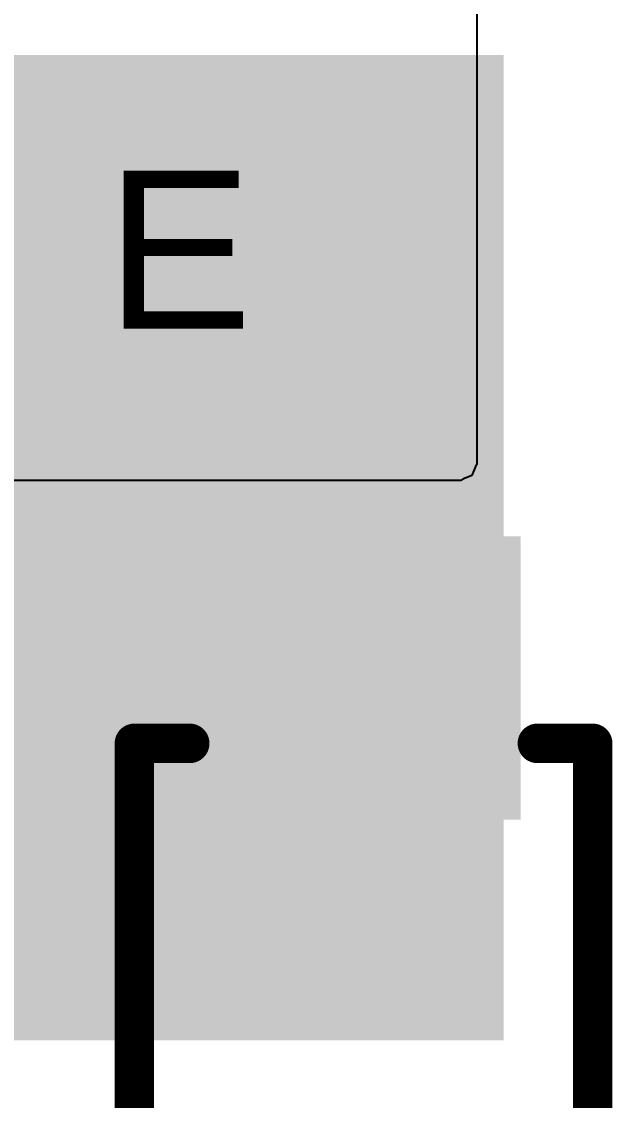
# Model space of a CAD drawing. Header units: inches. Extents: x 68 to 568, y 3 to 460.
# Drawn here: x 240.04 to 241.939, y 12.714 to 16.18 of the extents above; entities that cross this region are included whole.
import ezdxf

# ---------------------------------------------------------------- set-up
doc = ezdxf.new("R2010")
doc.units = ezdxf.units.IN
for name, color, linetype in [('Bottom Layer', 5, 'Continuous'), ('Bottom Solder', 6, 'Continuous'), ('Drill Drawing', 1, 'Continuous'), ('Layer 1', 16, 'Continuous'), ('Layer 2', 76, 'Continuous'), ('Top Layer', 1, 'Continuous'), ('Top Overlay', 2, 'Continuous'), ('Top Paste', 8, 'Continuous'), ('Top Solder', 216, 'Continuous'), ('Via Holes', 16, 'Continuous')]:
    doc.layers.add(name, color=color, linetype=linetype)
doc.styles.add('Arial', font='', dxfattribs={"height": 0.2})
doc.styles.get('Arial').set_extended_font_data('Arial')

# ---------------------------------------------------------------- blocks, each defined once
blk = doc.blocks.new('SOD_323_62')
at = {"layer": 'Top Layer'}
blk.add_hatch(color=1, dxfattribs=at).paths.add_polyline_path([(1.55, -0.45), (0.75, -0.45), (0.75, 0.45), (1.55, 0.45)])
at = {"layer": 'Top Paste'}
blk.add_hatch(color=8, dxfattribs=at).paths.add_polyline_path([(1.55, -0.45), (0.75, -0.45), (0.75, 0.45), (1.55, 0.45)])
at = {"layer": 'Top Solder'}
blk.add_hatch(color=216, dxfattribs=at).paths.add_polyline_path([(1.605, -0.505), (0.695, -0.505), (0.695, 0.505), (1.605, 0.505)])
at = {"layer": 'Top Overlay'}
for points in [[(-0.9144, 0.7366, 0.127, 0.127, 0), (0.9398, 0.7366, 0.127, 0.127, 0)], [(0.9398, 0.7366, 0.127, 0.127, 0), (0.9398, 0.5588, 0.127, 0.127, 0)], [(0.9398, -0.5588, 0.127, 0.127, 0), (0.9398, -0.7366, 0.127, 0.127, 0)], [(-0.9144, -0.7366, 0.127, 0.127, 0), (0.9398, -0.7366, 0.127, 0.127, 0)]]:
    blk.add_lwpolyline(points, format="xyseb", dxfattribs=at)
for points in [[(0.908, 0.7366, 0.0635, 0.0635, 1), (0.9715, 0.7366, 0.0635, 0.0635, 1)], [(0.908, 0.7366, 0.0635, 0.0635, 1), (0.9715, 0.7366, 0.0635, 0.0635, 1)], [(0.908, 0.5588, 0.0635, 0.0635, 1), (0.9715, 0.5588, 0.0635, 0.0635, 1)], [(0.908, -0.5588, 0.0635, 0.0635, 1), (0.9715, -0.5588, 0.0635, 0.0635, 1)], [(0.908, -0.7366, 0.0635, 0.0635, 1), (0.9715, -0.7366, 0.0635, 0.0635, 1)], [(0.908, -0.7366, 0.0635, 0.0635, 1), (0.9715, -0.7366, 0.0635, 0.0635, 1)]]:
    blk.add_lwpolyline(points, format="xyseb", close=True, dxfattribs=at)

msp = doc.modelspace()

# ---------------------------------------------------------------- hatches: boundary and pattern name
at = {"layer": 'Bottom Layer'}
h = msp.add_hatch(color=5, dxfattribs=at)
edge = h.paths.add_edge_path()
edge.add_arc((240.5294, 15.4981), 0.3, 0, 360)
at = {"layer": 'Bottom Solder'}
h = msp.add_hatch(color=6, dxfattribs=at)
edge = h.paths.add_edge_path()
edge.add_arc((240.5294, 15.4981), 0.4016, 0, 360)
at = {"layer": 'Layer 1'}
h = msp.add_hatch(color=16, dxfattribs=at)
edge = h.paths.add_edge_path()
edge.add_arc((240.5294, 15.4981), 0.3, 0, 360)
at = {"layer": 'Layer 2'}
h = msp.add_hatch(color=76, dxfattribs=at)
edge = h.paths.add_edge_path()
edge.add_arc((240.5294, 15.4981), 0.3, 0, 360)
at = {"layer": 'Top Layer'}
msp.add_hatch(color=1, dxfattribs=at).paths.add_polyline_path([(238.7324, 12.9073), (241.5891, 12.9073), (241.5891, 16.0723), (238.7324, 16.0723)])
h = msp.add_hatch(color=1, dxfattribs=at)
edge = h.paths.add_edge_path()
edge.add_arc((240.5294, 15.4981), 0.3, 0, 360)
at = {"layer": 'Top Solder'}
h = msp.add_hatch(color=216, dxfattribs=at)
edge = h.paths.add_edge_path()
edge.add_arc((240.5294, 15.4981), 0.4016, 0, 360)
at = {"layer": 'Via Holes'}
h = msp.add_hatch(color=7, dxfattribs=at)
edge = h.paths.add_edge_path()
edge.add_arc((240.5294, 15.4981), 0.15, 0, 360)

# ---------------------------------------------------------------- linework, layer by layer
at = {"layer": 'Bottom Layer'}
for p, q in [((241.5032, 17.9823), (241.5032, 14.7572)), ((241.499, 14.7509), (241.4871, 14.7223)), ((241.5032, 14.7572), (241.499, 14.7509)), ((241.5032, 14.7572), (241.5032, 14.7572)), ((241.4522, 14.7062), (236.4998, 14.7062)), ((241.4585, 14.7104), (241.4522, 14.7062)), ((241.4522, 14.7062), (241.4522, 14.7062)), ((241.4871, 14.7223), (241.4585, 14.7104))]:
    msp.add_line(p, q, dxfattribs=at)

# ---------------------------------------------------------------- block references
at = {"rotation": 90}
msp.add_blockref('SOD_323_62', (241.1391, 12.9216), dxfattribs=at)

# ---------------------------------------------------------------- texts
at = {"layer": 'Drill Drawing', "style": 'Arial'}
msp.add_text('E', height=0.508, dxfattribs=at).set_placement((240.3093, 15.1934))

doc.saveas('drawing.dxf')
